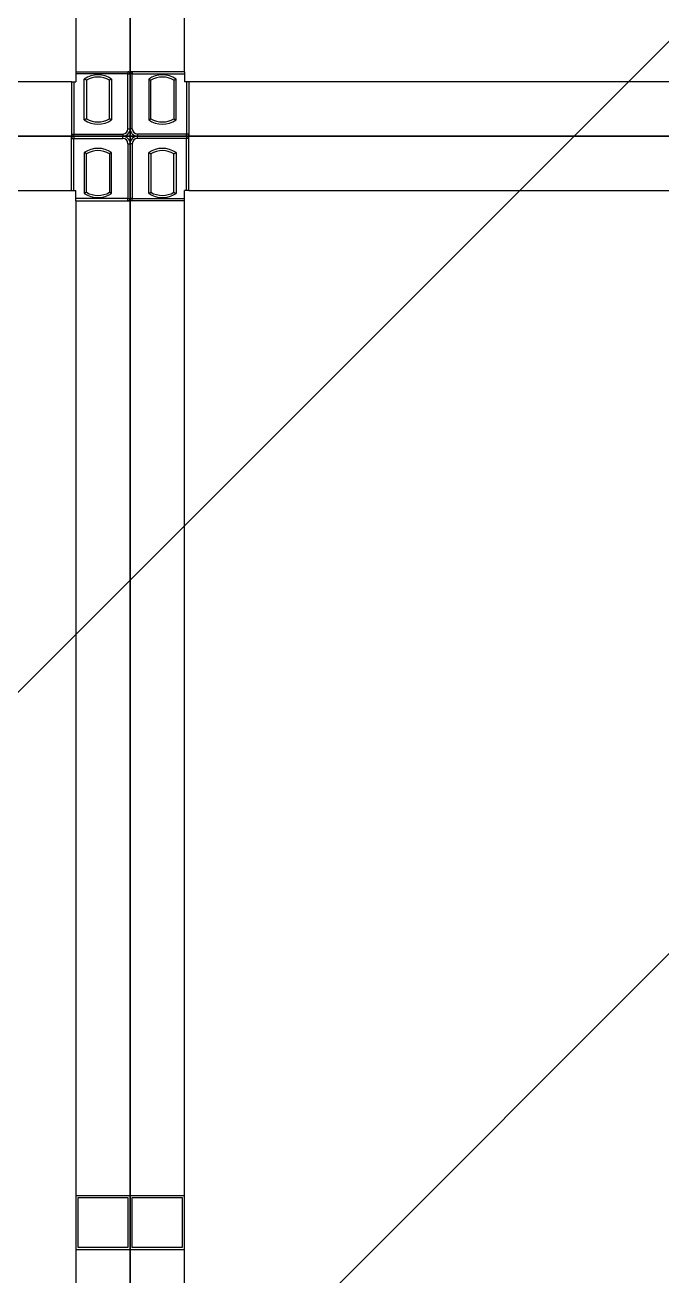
# Model space of a CAD drawing. Header units: millimetres. Extents: x 4080735 to 4152075, y -451436 to -400976.
# Drawn here: x 4146352.9 to 4146458.4, y -406156.2 to -405948.9 of the extents above; entities that cross this region are included whole.
import ezdxf

# ---------------------------------------------------------------- set-up
doc = ezdxf.new("R2010")
doc.units = ezdxf.units.MM
doc.header["$LTSCALE"] = 60
doc.layers.add('3', color=3, linetype='Continuous')

# ---------------------------------------------------------------- blocks, each defined once
blk = doc.blocks.new('KEY PLAN_NEW')
at = {"color": 253}
for p, q in [((-1406.862, -1195.504), (-1406.862, -1308.384)), ((-1400.862, -1308.384), (-1400.862, -1195.504)), ((-1406.862, -1308.384), (-1406.862, -1308.944)), ((-1400.862, -1308.384), (-1400.862, -1308.944)), ((-1407.102, -1308.944), (-1460.622, -1308.944)), ((-1407.102, -1308.944), (-1406.862, -1308.944)), ((-1400.622, -1308.944), (-1400.862, -1308.944)), ((-1347.102, -1308.944), (-1400.622, -1308.944)), ((-1460.622, -1314.944), (-1407.102, -1314.944)), ((-1407.102, -1314.944), (-1406.862, -1314.944)), ((-1406.862, -1315.504), (-1406.862, -1314.944)), ((-1406.862, -1315.504), (-1406.862, -1428.384)), ((-1400.622, -1314.944), (-1400.862, -1314.944)), ((-1400.862, -1315.504), (-1400.862, -1314.944)), ((-1400.862, -1428.384), (-1400.862, -1315.504)), ((-1400.622, -1314.944), (-1347.102, -1314.944)), ((-1406.862, -1370.444), (-1406.862, -1373.444)), ((-1406.862, -1370.444), (-1403.862, -1370.444)), ((-1406.742, -1373.324), (-1406.742, -1370.564)), ((-1406.742, -1370.564), (-1403.982, -1370.564)), ((-1403.982, -1370.564), (-1403.982, -1373.324)), ((-1403.982, -1370.564), (-1403.982, -1373.324)), ((-1403.862, -1373.444), (-1403.862, -1370.444)), ((-1403.862, -1370.444), (-1403.862, -1373.444)), ((-1403.862, -1370.444), (-1400.862, -1370.444)), ((-1403.742, -1373.324), (-1403.742, -1370.564)), ((-1403.742, -1370.564), (-1400.982, -1370.564)), ((-1400.982, -1370.564), (-1400.982, -1373.324)), ((-1400.982, -1370.564), (-1400.982, -1373.324)), ((-1400.862, -1373.444), (-1400.862, -1370.444)), ((-1403.862, -1373.444), (-1406.862, -1373.444)), ((-1403.982, -1373.324), (-1406.742, -1373.324)), ((-1400.862, -1373.444), (-1403.862, -1373.444)), ((-1400.982, -1373.324), (-1403.742, -1373.324))]:
    blk.add_line(p, q, dxfattribs=at)
at = {"color": 253, "linetype": 'Continuous'}
for p, q in [((-1406.862, -1308.384), (-1403.862, -1308.384)), ((-1403.982, -1308.504), (-1406.862, -1308.504)), ((-1403.982, -1308.384), (-1403.982, -1308.504)), ((-1403.982, -1308.504), (-1403.862, -1308.504)), ((-1403.982, -1311.534), (-1403.982, -1308.504)), ((-1400.862, -1308.384), (-1403.862, -1308.384)), ((-1403.742, -1308.504), (-1403.862, -1308.504)), ((-1403.742, -1308.384), (-1403.742, -1308.504)), ((-1403.742, -1308.504), (-1400.862, -1308.504)), ((-1403.742, -1311.534), (-1403.742, -1308.504)), ((-1407.102, -1308.944), (-1407.102, -1311.944)), ((-1406.982, -1308.944), (-1406.982, -1311.824)), ((-1406.397, -1311.045), (-1406.397, -1308.782)), ((-1406.277, -1308.849), (-1406.277, -1310.979)), ((-1405.007, -1310.979), (-1405.007, -1308.849)), ((-1404.887, -1308.782), (-1404.887, -1311.045)), ((-1402.837, -1308.782), (-1402.837, -1311.045)), ((-1402.717, -1310.979), (-1402.717, -1308.849)), ((-1401.447, -1308.849), (-1401.447, -1310.979)), ((-1401.327, -1311.045), (-1401.327, -1308.782)), ((-1400.742, -1308.944), (-1400.742, -1311.824)), ((-1400.622, -1308.944), (-1400.622, -1311.944)), ((-1407.102, -1311.824), (-1406.982, -1311.824)), ((-1407.102, -1314.944), (-1407.102, -1311.944)), ((-1407.102, -1312.064), (-1406.982, -1312.064)), ((-1406.982, -1311.944), (-1406.982, -1311.824)), ((-1406.982, -1311.824), (-1404.272, -1311.824)), ((-1406.982, -1311.944), (-1406.982, -1312.064)), ((-1406.982, -1314.944), (-1406.982, -1312.064)), ((-1406.982, -1312.064), (-1404.272, -1312.064)), ((-1404.272, -1311.824), (-1404.272, -1311.944)), ((-1404.272, -1312.064), (-1404.272, -1311.944)), ((-1403.982, -1311.534), (-1403.862, -1311.534)), ((-1403.982, -1311.824), (-1403.982, -1311.823)), ((-1403.982, -1311.824), (-1403.982, -1311.824)), ((-1403.982, -1312.064), (-1403.982, -1312.064)), ((-1403.982, -1312.064), (-1403.982, -1312.064)), ((-1403.742, -1311.534), (-1403.862, -1311.534)), ((-1403.742, -1311.824), (-1403.742, -1311.823)), ((-1403.742, -1311.824), (-1403.742, -1311.824)), ((-1403.742, -1312.064), (-1403.742, -1312.064)), ((-1403.742, -1312.064), (-1403.742, -1312.064)), ((-1403.452, -1311.824), (-1403.452, -1311.944)), ((-1400.742, -1311.824), (-1403.452, -1311.824)), ((-1403.452, -1312.064), (-1403.452, -1311.944)), ((-1400.742, -1312.064), (-1403.452, -1312.064)), ((-1400.742, -1311.944), (-1400.742, -1311.824)), ((-1400.622, -1311.824), (-1400.742, -1311.824)), ((-1400.742, -1311.944), (-1400.742, -1312.064)), ((-1400.622, -1312.064), (-1400.742, -1312.064)), ((-1400.742, -1314.944), (-1400.742, -1312.064)), ((-1400.622, -1314.944), (-1400.622, -1311.944)), ((-1403.982, -1312.354), (-1403.862, -1312.354)), ((-1403.982, -1312.354), (-1403.982, -1315.384)), ((-1403.742, -1312.354), (-1403.862, -1312.354)), ((-1403.742, -1312.354), (-1403.742, -1315.384)), ((-1406.397, -1312.842), (-1406.397, -1315.105)), ((-1406.277, -1315.039), (-1406.277, -1312.909)), ((-1405.007, -1312.909), (-1405.007, -1315.039)), ((-1404.887, -1315.105), (-1404.887, -1312.842)), ((-1402.837, -1315.105), (-1402.837, -1312.842)), ((-1402.717, -1312.909), (-1402.717, -1315.039)), ((-1401.447, -1315.039), (-1401.447, -1312.909)), ((-1401.327, -1312.842), (-1401.327, -1315.105)), ((-1403.982, -1315.384), (-1406.862, -1315.384)), ((-1406.862, -1315.504), (-1403.862, -1315.504)), ((-1403.982, -1315.504), (-1403.982, -1315.384)), ((-1403.982, -1315.384), (-1403.862, -1315.384)), ((-1403.742, -1315.384), (-1403.862, -1315.384)), ((-1400.862, -1315.504), (-1403.862, -1315.504)), ((-1403.742, -1315.504), (-1403.742, -1315.384)), ((-1403.742, -1315.384), (-1400.862, -1315.384))]:
    blk.add_line(p, q, dxfattribs=at)
at = {"color": 253}
for points in [[(-1463.862, -1191.944), (-1403.862, -1191.944), (-1403.862, -1311.944), (-1463.862, -1311.944)], [(-1403.862, -1191.944), (-1343.862, -1191.944), (-1343.862, -1311.944), (-1403.862, -1311.944)], [(-1463.862, -1311.944), (-1403.862, -1311.944), (-1403.862, -1431.944), (-1463.862, -1431.944)], [(-1403.862, -1311.944), (-1343.862, -1311.944), (-1343.862, -1431.944), (-1403.862, -1431.944)]]:
    blk.add_lwpolyline(points, close=True, dxfattribs=at)
at = {"color": 253, "linetype": 'Continuous'}
for centre, radius, start, end in [((-1405.642, -1309.914), 1.36, 56.27916, 123.72084), ((-1403.982, -1308.504), 0.12, 0, 90), ((-1403.742, -1308.504), 0.12, 90, 180), ((-1402.082, -1309.914), 1.36, 56.27916, 123.72084), ((-1405.642, -1309.914), 1.24, 59.1964, 120.8036), ((-1402.082, -1309.914), 1.24, 59.1964, 120.8036), ((-1405.642, -1309.914), 1.36, 236.27916, 303.72084), ((-1405.642, -1309.914), 1.24, 239.1964, 300.8036), ((-1402.082, -1309.914), 1.36, 236.27916, 303.72084), ((-1402.082, -1309.914), 1.24, 239.1964, 300.8036), ((-1406.982, -1311.824), 0.12, 180, 270), ((-1406.982, -1312.064), 0.12, 90, 180), ((-1404.272, -1311.534), 0.41, 270, 0), ((-1404.272, -1311.534), 0.29, 270, 0), ((-1404.272, -1312.354), 0.41, 0, 90), ((-1404.272, -1312.354), 0.29, 0, 90), ((-1403.452, -1311.534), 0.41, 180, 270), ((-1403.452, -1312.354), 0.41, 90, 180), ((-1403.452, -1311.534), 0.29, 180, 270), ((-1403.452, -1312.354), 0.29, 90, 180), ((-1400.742, -1311.824), 0.12, 270, 0), ((-1400.742, -1312.064), 0.12, 0, 90), ((-1405.642, -1313.974), 1.36, 56.27916, 123.72084), ((-1405.642, -1313.974), 1.24, 59.1964, 120.8036), ((-1402.082, -1313.974), 1.36, 56.27916, 123.72084), ((-1402.082, -1313.974), 1.24, 59.1964, 120.8036), ((-1405.642, -1313.974), 1.36, 236.27916, 303.72084), ((-1405.642, -1313.974), 1.24, 239.1964, 300.8036), ((-1403.982, -1315.384), 0.12, 270, 0), ((-1403.742, -1315.384), 0.12, 180, 270), ((-1402.082, -1313.974), 1.36, 236.27916, 303.72084), ((-1402.082, -1313.974), 1.24, 239.1964, 300.8036)]:
    blk.add_arc(centre, radius, start, end, dxfattribs=at)
for points, knots in [([(-1406.277, -1308.849), (-1406.277, -1308.848, 46), (-1406.278, -1308.848, 46), (-1406.279, -1308.848, 46), (-1406.28, -1308.847, 46), (-1406.28, -1308.847, 46), (-1406.281, -1308.846, 46), (-1406.281, -1308.846, 46), (-1406.282, -1308.846, 46), (-1406.282, -1308.845, 46), (-1406.284, -1308.844, 46), (-1406.285, -1308.844, 46), (-1406.289, -1308.842, 46), (-1406.291, -1308.841, 46), (-1406.294, -1308.839, 46), (-1406.295, -1308.838, 46), (-1406.296, -1308.838, 46), (-1406.297, -1308.837, 46), (-1406.298, -1308.837, 46), (-1406.299, -1308.836, 46), (-1406.301, -1308.835, 46), (-1406.304, -1308.833, 46), (-1406.309, -1308.83, 46), (-1406.312, -1308.829, 46), (-1406.316, -1308.826, 46), (-1406.318, -1308.826, 46), (-1406.32, -1308.824, 46), (-1406.32, -1308.824, 46), (-1406.322, -1308.823, 46), (-1406.323, -1308.823, 46), (-1406.327, -1308.821, 46), (-1406.33, -1308.819, 46), (-1406.336, -1308.815, 46), (-1406.339, -1308.813, 46), (-1406.346, -1308.81, 46), (-1406.35, -1308.808, 46), (-1406.354, -1308.806, 46), (-1406.355, -1308.805, 46), (-1406.357, -1308.804, 46), (-1406.358, -1308.804, 46), (-1406.36, -1308.802, 46), (-1406.362, -1308.801, 46), (-1406.367, -1308.798, 46), (-1406.371, -1308.796, 46), (-1406.378, -1308.792, 46), (-1406.382, -1308.79, 46), (-1406.387, -1308.787, 46), (-1406.389, -1308.786, 46), (-1406.392, -1308.785, 46), (-1406.394, -1308.784, 46), (-1406.395, -1308.783, 46), (-1406.396, -1308.783, 46), (-1406.396, -1308.783, 46), (-1406.397, -1308.782, 46)], [0, 0, 0, 0, 0.06206, 0.12459, 0.12459, 0.155854, 0.155854, 0.171487, 0.171487, 0.187119, 0.187119, 0.249648, 0.249648, 0.312178, 0.312178, 0.343442, 0.343442, 0.359075, 0.359075, 0.374707, 0.374707, 0.437236, 0.437236, 0.499766, 0.499766, 0.53103, 0.53103, 0.546663, 0.546663, 0.562295, 0.562295, 0.624824, 0.624824, 0.687353, 0.687353, 0.749883, 0.749883, 0.765515, 0.765515, 0.781147, 0.781147, 0.812412, 0.812412, 0.874941, 0.874941, 0.937471, 0.937471, 0.968735, 0.968735, 0.984368, 0.992184, 0.992184, 1, 1, 1, 1]), ([(-1404.887, -1308.782), (-1404.887, -1308.783, 46), (-1404.888, -1308.783, 46), (-1404.889, -1308.783, 46), (-1404.89, -1308.784, 46), (-1404.891, -1308.785, 46), (-1404.894, -1308.786, 46), (-1404.896, -1308.787, 46), (-1404.902, -1308.79, 46), (-1404.905, -1308.792, 46), (-1404.913, -1308.796, 46), (-1404.916, -1308.798, 46), (-1404.922, -1308.801, 46), (-1404.923, -1308.802, 46), (-1404.926, -1308.804, 46), (-1404.927, -1308.804, 46), (-1404.929, -1308.805, 46), (-1404.93, -1308.806, 46), (-1404.934, -1308.808, 46), (-1404.937, -1308.81, 46), (-1404.944, -1308.813, 46), (-1404.947, -1308.815, 46), (-1404.954, -1308.819, 46), (-1404.957, -1308.821, 46), (-1404.961, -1308.823, 46), (-1404.962, -1308.823, 46), (-1404.963, -1308.824, 46), (-1404.964, -1308.824, 46), (-1404.966, -1308.826, 46), (-1404.967, -1308.826, 46), (-1404.972, -1308.829, 46), (-1404.974, -1308.83, 46), (-1404.98, -1308.833, 46), (-1404.982, -1308.835, 46), (-1404.985, -1308.836, 46), (-1404.986, -1308.837, 46), (-1404.987, -1308.837, 46), (-1404.987, -1308.838, 46), (-1404.989, -1308.838, 46), (-1404.99, -1308.839, 46), (-1404.993, -1308.841, 46), (-1404.995, -1308.842, 46), (-1404.998, -1308.844, 46), (-1405, -1308.844, 46), (-1405.001, -1308.845, 46), (-1405.002, -1308.846, 46), (-1405.002, -1308.846, 46), (-1405.002, -1308.846, 46), (-1405.003, -1308.847, 46), (-1405.004, -1308.847, 46), (-1405.005, -1308.848, 46), (-1405.006, -1308.848, 46), (-1405.007, -1308.848, 46), (-1405.007, -1308.849, 46)], [0, 0, 0, 0, 0.00782, 0.00782, 0.015639, 0.031279, 0.031279, 0.062557, 0.062557, 0.125114, 0.125114, 0.187671, 0.187671, 0.21895, 0.21895, 0.234589, 0.234589, 0.250228, 0.250228, 0.312785, 0.312785, 0.375342, 0.375342, 0.437899, 0.437899, 0.453538, 0.453538, 0.469178, 0.469178, 0.500456, 0.500456, 0.563013, 0.563013, 0.62557, 0.62557, 0.641209, 0.641209, 0.656849, 0.656849, 0.688127, 0.688127, 0.750684, 0.750684, 0.813241, 0.813241, 0.828881, 0.828881, 0.84452, 0.84452, 0.875798, 0.875798, 0.938355, 1, 1, 1, 1]), ([(-1402.837, -1308.782), (-1402.836, -1308.783, 46), (-1402.836, -1308.783, 46), (-1402.835, -1308.783, 46), (-1402.834, -1308.784, 46), (-1402.832, -1308.785, 46), (-1402.829, -1308.786, 46), (-1402.827, -1308.787, 46), (-1402.822, -1308.79, 46), (-1402.818, -1308.792, 46), (-1402.811, -1308.796, 46), (-1402.807, -1308.798, 46), (-1402.802, -1308.801, 46), (-1402.8, -1308.802, 46), (-1402.798, -1308.804, 46), (-1402.797, -1308.804, 46), (-1402.795, -1308.805, 46), (-1402.794, -1308.806, 46), (-1402.79, -1308.808, 46), (-1402.786, -1308.81, 46), (-1402.779, -1308.813, 46), (-1402.776, -1308.815, 46), (-1402.77, -1308.819, 46), (-1402.767, -1308.821, 46), (-1402.763, -1308.823, 46), (-1402.762, -1308.823, 46), (-1402.76, -1308.824, 46), (-1402.76, -1308.824, 46), (-1402.758, -1308.826, 46), (-1402.756, -1308.826, 46), (-1402.752, -1308.829, 46), (-1402.749, -1308.83, 46), (-1402.744, -1308.833, 46), (-1402.741, -1308.835, 46), (-1402.739, -1308.836, 46), (-1402.738, -1308.837, 46), (-1402.737, -1308.837, 46), (-1402.736, -1308.838, 46), (-1402.735, -1308.838, 46), (-1402.734, -1308.839, 46), (-1402.731, -1308.841, 46), (-1402.729, -1308.842, 46), (-1402.725, -1308.844, 46), (-1402.724, -1308.844, 46), (-1402.722, -1308.845, 46), (-1402.722, -1308.846, 46), (-1402.721, -1308.846, 46), (-1402.721, -1308.846, 46), (-1402.72, -1308.847, 46), (-1402.72, -1308.847, 46), (-1402.719, -1308.848, 46), (-1402.718, -1308.848, 46), (-1402.717, -1308.848, 46), (-1402.717, -1308.849, 46)], [0, 0, 0, 0, 0.00782, 0.00782, 0.015639, 0.031279, 0.031279, 0.062557, 0.062557, 0.125114, 0.125114, 0.187671, 0.187671, 0.21895, 0.21895, 0.234589, 0.234589, 0.250228, 0.250228, 0.312785, 0.312785, 0.375342, 0.375342, 0.437899, 0.437899, 0.453538, 0.453538, 0.469178, 0.469178, 0.500456, 0.500456, 0.563013, 0.563013, 0.62557, 0.62557, 0.641209, 0.641209, 0.656849, 0.656849, 0.688127, 0.688127, 0.750684, 0.750684, 0.813241, 0.813241, 0.828881, 0.828881, 0.84452, 0.84452, 0.875798, 0.875798, 0.938355, 1, 1, 1, 1]), ([(-1401.447, -1308.849), (-1401.447, -1308.848, 46), (-1401.446, -1308.848, 46), (-1401.445, -1308.848, 46), (-1401.444, -1308.847, 46), (-1401.443, -1308.847, 46), (-1401.442, -1308.846, 46), (-1401.442, -1308.846, 46), (-1401.442, -1308.846, 46), (-1401.441, -1308.845, 46), (-1401.44, -1308.844, 46), (-1401.438, -1308.844, 46), (-1401.435, -1308.842, 46), (-1401.433, -1308.841, 46), (-1401.43, -1308.839, 46), (-1401.429, -1308.838, 46), (-1401.427, -1308.838, 46), (-1401.427, -1308.837, 46), (-1401.426, -1308.837, 46), (-1401.425, -1308.836, 46), (-1401.422, -1308.835, 46), (-1401.42, -1308.833, 46), (-1401.414, -1308.83, 46), (-1401.412, -1308.829, 46), (-1401.407, -1308.826, 46), (-1401.406, -1308.826, 46), (-1401.404, -1308.824, 46), (-1401.403, -1308.824, 46), (-1401.402, -1308.823, 46), (-1401.401, -1308.823, 46), (-1401.397, -1308.821, 46), (-1401.394, -1308.819, 46), (-1401.387, -1308.815, 46), (-1401.384, -1308.813, 46), (-1401.377, -1308.81, 46), (-1401.374, -1308.808, 46), (-1401.37, -1308.806, 46), (-1401.369, -1308.805, 46), (-1401.367, -1308.804, 46), (-1401.366, -1308.804, 46), (-1401.363, -1308.802, 46), (-1401.362, -1308.801, 46), (-1401.356, -1308.798, 46), (-1401.353, -1308.796, 46), (-1401.345, -1308.792, 46), (-1401.342, -1308.79, 46), (-1401.336, -1308.787, 46), (-1401.334, -1308.786, 46), (-1401.331, -1308.785, 46), (-1401.33, -1308.784, 46), (-1401.329, -1308.783, 46), (-1401.328, -1308.783, 46), (-1401.327, -1308.783, 46), (-1401.327, -1308.782, 46)], [0, 0, 0, 0, 0.06206, 0.12459, 0.12459, 0.155854, 0.155854, 0.171487, 0.171487, 0.187119, 0.187119, 0.249648, 0.249648, 0.312178, 0.312178, 0.343442, 0.343442, 0.359075, 0.359075, 0.374707, 0.374707, 0.437236, 0.437236, 0.499766, 0.499766, 0.53103, 0.53103, 0.546663, 0.546663, 0.562295, 0.562295, 0.624824, 0.624824, 0.687353, 0.687353, 0.749883, 0.749883, 0.765515, 0.765515, 0.781147, 0.781147, 0.812412, 0.812412, 0.874941, 0.874941, 0.937471, 0.937471, 0.968735, 0.968735, 0.984368, 0.992184, 0.992184, 1, 1, 1, 1]), ([(-1406.277, -1310.979), (-1406.277, -1310.979, 46), (-1406.278, -1310.979, 46), (-1406.279, -1310.98, 46), (-1406.28, -1310.98, 46), (-1406.28, -1310.981, 46), (-1406.281, -1310.981, 46), (-1406.281, -1310.981, 46), (-1406.282, -1310.982, 46), (-1406.282, -1310.982, 46), (-1406.284, -1310.983, 46), (-1406.285, -1310.984, 46), (-1406.289, -1310.985, 46), (-1406.291, -1310.986, 46), (-1406.294, -1310.988, 46), (-1406.295, -1310.989, 46), (-1406.296, -1310.99, 46), (-1406.297, -1310.99, 46), (-1406.298, -1310.991, 46), (-1406.299, -1310.991, 46), (-1406.301, -1310.993, 46), (-1406.304, -1310.994, 46), (-1406.309, -1310.997, 46), (-1406.312, -1310.998, 46), (-1406.316, -1311.001, 46), (-1406.318, -1311.002, 46), (-1406.32, -1311.003, 46), (-1406.32, -1311.003, 46), (-1406.322, -1311.004, 46), (-1406.323, -1311.004, 46), (-1406.327, -1311.007, 46), (-1406.33, -1311.008, 46), (-1406.336, -1311.012, 46), (-1406.339, -1311.014, 46), (-1406.346, -1311.017, 46), (-1406.35, -1311.019, 46), (-1406.354, -1311.022, 46), (-1406.355, -1311.022, 46), (-1406.357, -1311.023, 46), (-1406.358, -1311.024, 46), (-1406.36, -1311.025, 46), (-1406.362, -1311.026, 46), (-1406.367, -1311.029, 46), (-1406.371, -1311.031, 46), (-1406.378, -1311.035, 46), (-1406.382, -1311.037, 46), (-1406.387, -1311.04, 46), (-1406.389, -1311.041, 46), (-1406.392, -1311.042, 46), (-1406.394, -1311.043, 46), (-1406.395, -1311.044, 46), (-1406.396, -1311.044, 46), (-1406.396, -1311.045, 46), (-1406.397, -1311.045, 46)], [0, 0, 0, 0, 0.06206, 0.12459, 0.12459, 0.155854, 0.155854, 0.171487, 0.171487, 0.187119, 0.187119, 0.249648, 0.249648, 0.312178, 0.312178, 0.343442, 0.343442, 0.359075, 0.359075, 0.374707, 0.374707, 0.437236, 0.437236, 0.499766, 0.499766, 0.53103, 0.53103, 0.546663, 0.546663, 0.562295, 0.562295, 0.624824, 0.624824, 0.687353, 0.687353, 0.749883, 0.749883, 0.765515, 0.765515, 0.781147, 0.781147, 0.812412, 0.812412, 0.874941, 0.874941, 0.937471, 0.937471, 0.968735, 0.968735, 0.984368, 0.992184, 0.992184, 1, 1, 1, 1]), ([(-1404.887, -1311.045), (-1404.887, -1311.045, 46), (-1404.888, -1311.044, 46), (-1404.889, -1311.044, 46), (-1404.89, -1311.043, 46), (-1404.891, -1311.042, 46), (-1404.894, -1311.041, 46), (-1404.896, -1311.04, 46), (-1404.902, -1311.037, 46), (-1404.905, -1311.035, 46), (-1404.913, -1311.031, 46), (-1404.916, -1311.029, 46), (-1404.922, -1311.026, 46), (-1404.923, -1311.025, 46), (-1404.926, -1311.024, 46), (-1404.927, -1311.023, 46), (-1404.929, -1311.022, 46), (-1404.93, -1311.022, 46), (-1404.934, -1311.019, 46), (-1404.937, -1311.017, 46), (-1404.944, -1311.014, 46), (-1404.947, -1311.012, 46), (-1404.954, -1311.008, 46), (-1404.957, -1311.007, 46), (-1404.961, -1311.004, 46), (-1404.962, -1311.004, 46), (-1404.963, -1311.003, 46), (-1404.964, -1311.003, 46), (-1404.966, -1311.002, 46), (-1404.967, -1311.001, 46), (-1404.972, -1310.998, 46), (-1404.974, -1310.997, 46), (-1404.98, -1310.994, 46), (-1404.982, -1310.993, 46), (-1404.985, -1310.991, 46), (-1404.986, -1310.991, 46), (-1404.987, -1310.99, 46), (-1404.987, -1310.99, 46), (-1404.989, -1310.989, 46), (-1404.99, -1310.988, 46), (-1404.993, -1310.986, 46), (-1404.995, -1310.985, 46), (-1404.998, -1310.984, 46), (-1405, -1310.983, 46), (-1405.001, -1310.982, 46), (-1405.002, -1310.982, 46), (-1405.002, -1310.981, 46), (-1405.002, -1310.981, 46), (-1405.003, -1310.981, 46), (-1405.004, -1310.98, 46), (-1405.005, -1310.98, 46), (-1405.006, -1310.979, 46), (-1405.007, -1310.979, 46), (-1405.007, -1310.979, 46)], [0, 0, 0, 0, 0.00782, 0.00782, 0.015639, 0.031279, 0.031279, 0.062557, 0.062557, 0.125114, 0.125114, 0.187671, 0.187671, 0.21895, 0.21895, 0.234589, 0.234589, 0.250228, 0.250228, 0.312785, 0.312785, 0.375342, 0.375342, 0.437899, 0.437899, 0.453538, 0.453538, 0.469178, 0.469178, 0.500456, 0.500456, 0.563013, 0.563013, 0.62557, 0.62557, 0.641209, 0.641209, 0.656849, 0.656849, 0.688127, 0.688127, 0.750684, 0.750684, 0.813241, 0.813241, 0.828881, 0.828881, 0.84452, 0.84452, 0.875798, 0.875798, 0.938355, 1, 1, 1, 1]), ([(-1402.837, -1311.045), (-1402.836, -1311.045, 46), (-1402.836, -1311.044, 46), (-1402.835, -1311.044, 46), (-1402.834, -1311.043, 46), (-1402.832, -1311.042, 46), (-1402.829, -1311.041, 46), (-1402.827, -1311.04, 46), (-1402.822, -1311.037, 46), (-1402.818, -1311.035, 46), (-1402.811, -1311.031, 46), (-1402.807, -1311.029, 46), (-1402.802, -1311.026, 46), (-1402.8, -1311.025, 46), (-1402.798, -1311.024, 46), (-1402.797, -1311.023, 46), (-1402.795, -1311.022, 46), (-1402.794, -1311.022, 46), (-1402.79, -1311.019, 46), (-1402.786, -1311.017, 46), (-1402.779, -1311.014, 46), (-1402.776, -1311.012, 46), (-1402.77, -1311.008, 46), (-1402.767, -1311.007, 46), (-1402.763, -1311.004, 46), (-1402.762, -1311.004, 46), (-1402.76, -1311.003, 46), (-1402.76, -1311.003, 46), (-1402.758, -1311.002, 46), (-1402.756, -1311.001, 46), (-1402.752, -1310.998, 46), (-1402.749, -1310.997, 46), (-1402.744, -1310.994, 46), (-1402.741, -1310.993, 46), (-1402.739, -1310.991, 46), (-1402.738, -1310.991, 46), (-1402.737, -1310.99, 46), (-1402.736, -1310.99, 46), (-1402.735, -1310.989, 46), (-1402.734, -1310.988, 46), (-1402.731, -1310.986, 46), (-1402.729, -1310.985, 46), (-1402.725, -1310.984, 46), (-1402.724, -1310.983, 46), (-1402.722, -1310.982, 46), (-1402.722, -1310.982, 46), (-1402.721, -1310.981, 46), (-1402.721, -1310.981, 46), (-1402.72, -1310.981, 46), (-1402.72, -1310.98, 46), (-1402.719, -1310.98, 46), (-1402.718, -1310.979, 46), (-1402.717, -1310.979, 46), (-1402.717, -1310.979, 46)], [0, 0, 0, 0, 0.00782, 0.00782, 0.015639, 0.031279, 0.031279, 0.062557, 0.062557, 0.125114, 0.125114, 0.187671, 0.187671, 0.21895, 0.21895, 0.234589, 0.234589, 0.250228, 0.250228, 0.312785, 0.312785, 0.375342, 0.375342, 0.437899, 0.437899, 0.453538, 0.453538, 0.469178, 0.469178, 0.500456, 0.500456, 0.563013, 0.563013, 0.62557, 0.62557, 0.641209, 0.641209, 0.656849, 0.656849, 0.688127, 0.688127, 0.750684, 0.750684, 0.813241, 0.813241, 0.828881, 0.828881, 0.84452, 0.84452, 0.875798, 0.875798, 0.938355, 1, 1, 1, 1]), ([(-1401.447, -1310.979), (-1401.447, -1310.979, 46), (-1401.446, -1310.979, 46), (-1401.445, -1310.98, 46), (-1401.444, -1310.98, 46), (-1401.443, -1310.981, 46), (-1401.442, -1310.981, 46), (-1401.442, -1310.981, 46), (-1401.442, -1310.982, 46), (-1401.441, -1310.982, 46), (-1401.44, -1310.983, 46), (-1401.438, -1310.984, 46), (-1401.435, -1310.985, 46), (-1401.433, -1310.986, 46), (-1401.43, -1310.988, 46), (-1401.429, -1310.989, 46), (-1401.427, -1310.99, 46), (-1401.427, -1310.99, 46), (-1401.426, -1310.991, 46), (-1401.425, -1310.991, 46), (-1401.422, -1310.993, 46), (-1401.42, -1310.994, 46), (-1401.414, -1310.997, 46), (-1401.412, -1310.998, 46), (-1401.407, -1311.001, 46), (-1401.406, -1311.002, 46), (-1401.404, -1311.003, 46), (-1401.403, -1311.003, 46), (-1401.402, -1311.004, 46), (-1401.401, -1311.004, 46), (-1401.397, -1311.007, 46), (-1401.394, -1311.008, 46), (-1401.387, -1311.012, 46), (-1401.384, -1311.014, 46), (-1401.377, -1311.017, 46), (-1401.374, -1311.019, 46), (-1401.37, -1311.022, 46), (-1401.369, -1311.022, 46), (-1401.367, -1311.023, 46), (-1401.366, -1311.024, 46), (-1401.363, -1311.025, 46), (-1401.362, -1311.026, 46), (-1401.356, -1311.029, 46), (-1401.353, -1311.031, 46), (-1401.345, -1311.035, 46), (-1401.342, -1311.037, 46), (-1401.336, -1311.04, 46), (-1401.334, -1311.041, 46), (-1401.331, -1311.042, 46), (-1401.33, -1311.043, 46), (-1401.329, -1311.044, 46), (-1401.328, -1311.044, 46), (-1401.327, -1311.045, 46), (-1401.327, -1311.045, 46)], [0, 0, 0, 0, 0.06206, 0.12459, 0.12459, 0.155854, 0.155854, 0.171487, 0.171487, 0.187119, 0.187119, 0.249648, 0.249648, 0.312178, 0.312178, 0.343442, 0.343442, 0.359075, 0.359075, 0.374707, 0.374707, 0.437236, 0.437236, 0.499766, 0.499766, 0.53103, 0.53103, 0.546663, 0.546663, 0.562295, 0.562295, 0.624824, 0.624824, 0.687353, 0.687353, 0.749883, 0.749883, 0.765515, 0.765515, 0.781147, 0.781147, 0.812412, 0.812412, 0.874941, 0.874941, 0.937471, 0.937471, 0.968735, 0.968735, 0.984368, 0.992184, 0.992184, 1, 1, 1, 1]), ([(-1406.277, -1312.909), (-1406.277, -1312.908, 46), (-1406.278, -1312.908, 46), (-1406.279, -1312.908, 46), (-1406.28, -1312.907, 46), (-1406.28, -1312.907, 46), (-1406.281, -1312.906, 46), (-1406.281, -1312.906, 46), (-1406.282, -1312.906, 46), (-1406.282, -1312.905, 46), (-1406.284, -1312.904, 46), (-1406.285, -1312.904, 46), (-1406.289, -1312.902, 46), (-1406.291, -1312.901, 46), (-1406.294, -1312.899, 46), (-1406.295, -1312.898, 46), (-1406.296, -1312.898, 46), (-1406.297, -1312.897, 46), (-1406.298, -1312.897, 46), (-1406.299, -1312.896, 46), (-1406.301, -1312.895, 46), (-1406.304, -1312.893, 46), (-1406.309, -1312.89, 46), (-1406.312, -1312.889, 46), (-1406.316, -1312.886, 46), (-1406.318, -1312.886, 46), (-1406.32, -1312.884, 46), (-1406.32, -1312.884, 46), (-1406.322, -1312.883, 46), (-1406.323, -1312.883, 46), (-1406.327, -1312.881, 46), (-1406.33, -1312.879, 46), (-1406.336, -1312.875, 46), (-1406.339, -1312.873, 46), (-1406.346, -1312.87, 46), (-1406.35, -1312.868, 46), (-1406.354, -1312.866, 46), (-1406.355, -1312.865, 46), (-1406.357, -1312.864, 46), (-1406.358, -1312.864, 46), (-1406.36, -1312.862, 46), (-1406.362, -1312.861, 46), (-1406.367, -1312.858, 46), (-1406.371, -1312.856, 46), (-1406.378, -1312.852, 46), (-1406.382, -1312.85, 46), (-1406.387, -1312.847, 46), (-1406.389, -1312.846, 46), (-1406.392, -1312.845, 46), (-1406.394, -1312.844, 46), (-1406.395, -1312.843, 46), (-1406.396, -1312.843, 46), (-1406.396, -1312.843, 46), (-1406.397, -1312.842, 46)], [0, 0, 0, 0, 0.06206, 0.12459, 0.12459, 0.155854, 0.155854, 0.171487, 0.171487, 0.187119, 0.187119, 0.249648, 0.249648, 0.312178, 0.312178, 0.343442, 0.343442, 0.359075, 0.359075, 0.374707, 0.374707, 0.437236, 0.437236, 0.499766, 0.499766, 0.53103, 0.53103, 0.546663, 0.546663, 0.562295, 0.562295, 0.624824, 0.624824, 0.687353, 0.687353, 0.749883, 0.749883, 0.765515, 0.765515, 0.781147, 0.781147, 0.812412, 0.812412, 0.874941, 0.874941, 0.937471, 0.937471, 0.968735, 0.968735, 0.984368, 0.992184, 0.992184, 1, 1, 1, 1]), ([(-1404.887, -1312.842), (-1404.887, -1312.843, 46), (-1404.888, -1312.843, 46), (-1404.889, -1312.843, 46), (-1404.89, -1312.844, 46), (-1404.891, -1312.845, 46), (-1404.894, -1312.846, 46), (-1404.896, -1312.847, 46), (-1404.902, -1312.85, 46), (-1404.905, -1312.852, 46), (-1404.913, -1312.856, 46), (-1404.916, -1312.858, 46), (-1404.922, -1312.861, 46), (-1404.923, -1312.862, 46), (-1404.926, -1312.864, 46), (-1404.927, -1312.864, 46), (-1404.929, -1312.865, 46), (-1404.93, -1312.866, 46), (-1404.934, -1312.868, 46), (-1404.937, -1312.87, 46), (-1404.944, -1312.873, 46), (-1404.947, -1312.875, 46), (-1404.954, -1312.879, 46), (-1404.957, -1312.881, 46), (-1404.961, -1312.883, 46), (-1404.962, -1312.883, 46), (-1404.963, -1312.884, 46), (-1404.964, -1312.884, 46), (-1404.966, -1312.886, 46), (-1404.967, -1312.886, 46), (-1404.972, -1312.889, 46), (-1404.974, -1312.89, 46), (-1404.98, -1312.893, 46), (-1404.982, -1312.895, 46), (-1404.985, -1312.896, 46), (-1404.986, -1312.897, 46), (-1404.987, -1312.897, 46), (-1404.987, -1312.898, 46), (-1404.989, -1312.898, 46), (-1404.99, -1312.899, 46), (-1404.993, -1312.901, 46), (-1404.995, -1312.902, 46), (-1404.998, -1312.904, 46), (-1405, -1312.904, 46), (-1405.001, -1312.905, 46), (-1405.002, -1312.906, 46), (-1405.002, -1312.906, 46), (-1405.002, -1312.906, 46), (-1405.003, -1312.907, 46), (-1405.004, -1312.907, 46), (-1405.005, -1312.908, 46), (-1405.006, -1312.908, 46), (-1405.007, -1312.908, 46), (-1405.007, -1312.909, 46)], [0, 0, 0, 0, 0.00782, 0.00782, 0.015639, 0.031279, 0.031279, 0.062557, 0.062557, 0.125114, 0.125114, 0.187671, 0.187671, 0.21895, 0.21895, 0.234589, 0.234589, 0.250228, 0.250228, 0.312785, 0.312785, 0.375342, 0.375342, 0.437899, 0.437899, 0.453538, 0.453538, 0.469178, 0.469178, 0.500456, 0.500456, 0.563013, 0.563013, 0.62557, 0.62557, 0.641209, 0.641209, 0.656849, 0.656849, 0.688127, 0.688127, 0.750684, 0.750684, 0.813241, 0.813241, 0.828881, 0.828881, 0.84452, 0.84452, 0.875798, 0.875798, 0.938355, 1, 1, 1, 1]), ([(-1402.837, -1312.842), (-1402.836, -1312.843, 46), (-1402.836, -1312.843, 46), (-1402.835, -1312.843, 46), (-1402.834, -1312.844, 46), (-1402.832, -1312.845, 46), (-1402.829, -1312.846, 46), (-1402.827, -1312.847, 46), (-1402.822, -1312.85, 46), (-1402.818, -1312.852, 46), (-1402.811, -1312.856, 46), (-1402.807, -1312.858, 46), (-1402.802, -1312.861, 46), (-1402.8, -1312.862, 46), (-1402.798, -1312.864, 46), (-1402.797, -1312.864, 46), (-1402.795, -1312.865, 46), (-1402.794, -1312.866, 46), (-1402.79, -1312.868, 46), (-1402.786, -1312.87, 46), (-1402.779, -1312.873, 46), (-1402.776, -1312.875, 46), (-1402.77, -1312.879, 46), (-1402.767, -1312.881, 46), (-1402.763, -1312.883, 46), (-1402.762, -1312.883, 46), (-1402.76, -1312.884, 46), (-1402.76, -1312.884, 46), (-1402.758, -1312.886, 46), (-1402.756, -1312.886, 46), (-1402.752, -1312.889, 46), (-1402.749, -1312.89, 46), (-1402.744, -1312.893, 46), (-1402.741, -1312.895, 46), (-1402.739, -1312.896, 46), (-1402.738, -1312.897, 46), (-1402.737, -1312.897, 46), (-1402.736, -1312.898, 46), (-1402.735, -1312.898, 46), (-1402.734, -1312.899, 46), (-1402.731, -1312.901, 46), (-1402.729, -1312.902, 46), (-1402.725, -1312.904, 46), (-1402.724, -1312.904, 46), (-1402.722, -1312.905, 46), (-1402.722, -1312.906, 46), (-1402.721, -1312.906, 46), (-1402.721, -1312.906, 46), (-1402.72, -1312.907, 46), (-1402.72, -1312.907, 46), (-1402.719, -1312.908, 46), (-1402.718, -1312.908, 46), (-1402.717, -1312.908, 46), (-1402.717, -1312.909, 46)], [0, 0, 0, 0, 0.00782, 0.00782, 0.015639, 0.031279, 0.031279, 0.062557, 0.062557, 0.125114, 0.125114, 0.187671, 0.187671, 0.21895, 0.21895, 0.234589, 0.234589, 0.250228, 0.250228, 0.312785, 0.312785, 0.375342, 0.375342, 0.437899, 0.437899, 0.453538, 0.453538, 0.469178, 0.469178, 0.500456, 0.500456, 0.563013, 0.563013, 0.62557, 0.62557, 0.641209, 0.641209, 0.656849, 0.656849, 0.688127, 0.688127, 0.750684, 0.750684, 0.813241, 0.813241, 0.828881, 0.828881, 0.84452, 0.84452, 0.875798, 0.875798, 0.938355, 1, 1, 1, 1]), ([(-1401.447, -1312.909), (-1401.447, -1312.908, 46), (-1401.446, -1312.908, 46), (-1401.445, -1312.908, 46), (-1401.444, -1312.907, 46), (-1401.443, -1312.907, 46), (-1401.442, -1312.906, 46), (-1401.442, -1312.906, 46), (-1401.442, -1312.906, 46), (-1401.441, -1312.905, 46), (-1401.44, -1312.904, 46), (-1401.438, -1312.904, 46), (-1401.435, -1312.902, 46), (-1401.433, -1312.901, 46), (-1401.43, -1312.899, 46), (-1401.429, -1312.898, 46), (-1401.427, -1312.898, 46), (-1401.427, -1312.897, 46), (-1401.426, -1312.897, 46), (-1401.425, -1312.896, 46), (-1401.422, -1312.895, 46), (-1401.42, -1312.893, 46), (-1401.414, -1312.89, 46), (-1401.412, -1312.889, 46), (-1401.407, -1312.886, 46), (-1401.406, -1312.886, 46), (-1401.404, -1312.884, 46), (-1401.403, -1312.884, 46), (-1401.402, -1312.883, 46), (-1401.401, -1312.883, 46), (-1401.397, -1312.881, 46), (-1401.394, -1312.879, 46), (-1401.387, -1312.875, 46), (-1401.384, -1312.873, 46), (-1401.377, -1312.87, 46), (-1401.374, -1312.868, 46), (-1401.37, -1312.866, 46), (-1401.369, -1312.865, 46), (-1401.367, -1312.864, 46), (-1401.366, -1312.864, 46), (-1401.363, -1312.862, 46), (-1401.362, -1312.861, 46), (-1401.356, -1312.858, 46), (-1401.353, -1312.856, 46), (-1401.345, -1312.852, 46), (-1401.342, -1312.85, 46), (-1401.336, -1312.847, 46), (-1401.334, -1312.846, 46), (-1401.331, -1312.845, 46), (-1401.33, -1312.844, 46), (-1401.329, -1312.843, 46), (-1401.328, -1312.843, 46), (-1401.327, -1312.843, 46), (-1401.327, -1312.842, 46)], [0, 0, 0, 0, 0.06206, 0.12459, 0.12459, 0.155854, 0.155854, 0.171487, 0.171487, 0.187119, 0.187119, 0.249648, 0.249648, 0.312178, 0.312178, 0.343442, 0.343442, 0.359075, 0.359075, 0.374707, 0.374707, 0.437236, 0.437236, 0.499766, 0.499766, 0.53103, 0.53103, 0.546663, 0.546663, 0.562295, 0.562295, 0.624824, 0.624824, 0.687353, 0.687353, 0.749883, 0.749883, 0.765515, 0.765515, 0.781147, 0.781147, 0.812412, 0.812412, 0.874941, 0.874941, 0.937471, 0.937471, 0.968735, 0.968735, 0.984368, 0.992184, 0.992184, 1, 1, 1, 1]), ([(-1406.277, -1315.039), (-1406.277, -1315.039, 46), (-1406.278, -1315.039, 46), (-1406.279, -1315.04, 46), (-1406.28, -1315.04, 46), (-1406.28, -1315.041, 46), (-1406.281, -1315.041, 46), (-1406.281, -1315.041, 46), (-1406.282, -1315.042, 46), (-1406.282, -1315.042, 46), (-1406.284, -1315.043, 46), (-1406.285, -1315.044, 46), (-1406.289, -1315.045, 46), (-1406.291, -1315.046, 46), (-1406.294, -1315.048, 46), (-1406.295, -1315.049, 46), (-1406.296, -1315.05, 46), (-1406.297, -1315.05, 46), (-1406.298, -1315.051, 46), (-1406.299, -1315.051, 46), (-1406.301, -1315.053, 46), (-1406.304, -1315.054, 46), (-1406.309, -1315.057, 46), (-1406.312, -1315.058, 46), (-1406.316, -1315.061, 46), (-1406.318, -1315.062, 46), (-1406.32, -1315.063, 46), (-1406.32, -1315.063, 46), (-1406.322, -1315.064, 46), (-1406.323, -1315.064, 46), (-1406.327, -1315.067, 46), (-1406.33, -1315.068, 46), (-1406.336, -1315.072, 46), (-1406.339, -1315.074, 46), (-1406.346, -1315.077, 46), (-1406.35, -1315.079, 46), (-1406.354, -1315.082, 46), (-1406.355, -1315.082, 46), (-1406.357, -1315.083, 46), (-1406.358, -1315.084, 46), (-1406.36, -1315.085, 46), (-1406.362, -1315.086, 46), (-1406.367, -1315.089, 46), (-1406.371, -1315.091, 46), (-1406.378, -1315.095, 46), (-1406.382, -1315.097, 46), (-1406.387, -1315.1, 46), (-1406.389, -1315.101, 46), (-1406.392, -1315.102, 46), (-1406.394, -1315.103, 46), (-1406.395, -1315.104, 46), (-1406.396, -1315.104, 46), (-1406.396, -1315.105, 46), (-1406.397, -1315.105, 46)], [0, 0, 0, 0, 0.06206, 0.12459, 0.12459, 0.155854, 0.155854, 0.171487, 0.171487, 0.187119, 0.187119, 0.249648, 0.249648, 0.312178, 0.312178, 0.343442, 0.343442, 0.359075, 0.359075, 0.374707, 0.374707, 0.437236, 0.437236, 0.499766, 0.499766, 0.53103, 0.53103, 0.546663, 0.546663, 0.562295, 0.562295, 0.624824, 0.624824, 0.687353, 0.687353, 0.749883, 0.749883, 0.765515, 0.765515, 0.781147, 0.781147, 0.812412, 0.812412, 0.874941, 0.874941, 0.937471, 0.937471, 0.968735, 0.968735, 0.984368, 0.992184, 0.992184, 1, 1, 1, 1]), ([(-1404.887, -1315.105), (-1404.887, -1315.105, 46), (-1404.888, -1315.104, 46), (-1404.889, -1315.104, 46), (-1404.89, -1315.103, 46), (-1404.891, -1315.102, 46), (-1404.894, -1315.101, 46), (-1404.896, -1315.1, 46), (-1404.902, -1315.097, 46), (-1404.905, -1315.095, 46), (-1404.913, -1315.091, 46), (-1404.916, -1315.089, 46), (-1404.922, -1315.086, 46), (-1404.923, -1315.085, 46), (-1404.926, -1315.084, 46), (-1404.927, -1315.083, 46), (-1404.929, -1315.082, 46), (-1404.93, -1315.082, 46), (-1404.934, -1315.079, 46), (-1404.937, -1315.077, 46), (-1404.944, -1315.074, 46), (-1404.947, -1315.072, 46), (-1404.954, -1315.068, 46), (-1404.957, -1315.067, 46), (-1404.961, -1315.064, 46), (-1404.962, -1315.064, 46), (-1404.963, -1315.063, 46), (-1404.964, -1315.063, 46), (-1404.966, -1315.062, 46), (-1404.967, -1315.061, 46), (-1404.972, -1315.058, 46), (-1404.974, -1315.057, 46), (-1404.98, -1315.054, 46), (-1404.982, -1315.053, 46), (-1404.985, -1315.051, 46), (-1404.986, -1315.051, 46), (-1404.987, -1315.05, 46), (-1404.987, -1315.05, 46), (-1404.989, -1315.049, 46), (-1404.99, -1315.048, 46), (-1404.993, -1315.046, 46), (-1404.995, -1315.045, 46), (-1404.998, -1315.044, 46), (-1405, -1315.043, 46), (-1405.001, -1315.042, 46), (-1405.002, -1315.042, 46), (-1405.002, -1315.041, 46), (-1405.002, -1315.041, 46), (-1405.003, -1315.041, 46), (-1405.004, -1315.04, 46), (-1405.005, -1315.04, 46), (-1405.006, -1315.039, 46), (-1405.007, -1315.039, 46), (-1405.007, -1315.039, 46)], [0, 0, 0, 0, 0.00782, 0.00782, 0.015639, 0.031279, 0.031279, 0.062557, 0.062557, 0.125114, 0.125114, 0.187671, 0.187671, 0.21895, 0.21895, 0.234589, 0.234589, 0.250228, 0.250228, 0.312785, 0.312785, 0.375342, 0.375342, 0.437899, 0.437899, 0.453538, 0.453538, 0.469178, 0.469178, 0.500456, 0.500456, 0.563013, 0.563013, 0.62557, 0.62557, 0.641209, 0.641209, 0.656849, 0.656849, 0.688127, 0.688127, 0.750684, 0.750684, 0.813241, 0.813241, 0.828881, 0.828881, 0.84452, 0.84452, 0.875798, 0.875798, 0.938355, 1, 1, 1, 1]), ([(-1402.837, -1315.105), (-1402.836, -1315.105, 46), (-1402.836, -1315.104, 46), (-1402.835, -1315.104, 46), (-1402.834, -1315.103, 46), (-1402.832, -1315.102, 46), (-1402.829, -1315.101, 46), (-1402.827, -1315.1, 46), (-1402.822, -1315.097, 46), (-1402.818, -1315.095, 46), (-1402.811, -1315.091, 46), (-1402.807, -1315.089, 46), (-1402.802, -1315.086, 46), (-1402.8, -1315.085, 46), (-1402.798, -1315.084, 46), (-1402.797, -1315.083, 46), (-1402.795, -1315.082, 46), (-1402.794, -1315.082, 46), (-1402.79, -1315.079, 46), (-1402.786, -1315.077, 46), (-1402.779, -1315.074, 46), (-1402.776, -1315.072, 46), (-1402.77, -1315.068, 46), (-1402.767, -1315.067, 46), (-1402.763, -1315.064, 46), (-1402.762, -1315.064, 46), (-1402.76, -1315.063, 46), (-1402.76, -1315.063, 46), (-1402.758, -1315.062, 46), (-1402.756, -1315.061, 46), (-1402.752, -1315.058, 46), (-1402.749, -1315.057, 46), (-1402.744, -1315.054, 46), (-1402.741, -1315.053, 46), (-1402.739, -1315.051, 46), (-1402.738, -1315.051, 46), (-1402.737, -1315.05, 46), (-1402.736, -1315.05, 46), (-1402.735, -1315.049, 46), (-1402.734, -1315.048, 46), (-1402.731, -1315.046, 46), (-1402.729, -1315.045, 46), (-1402.725, -1315.044, 46), (-1402.724, -1315.043, 46), (-1402.722, -1315.042, 46), (-1402.722, -1315.042, 46), (-1402.721, -1315.041, 46), (-1402.721, -1315.041, 46), (-1402.72, -1315.041, 46), (-1402.72, -1315.04, 46), (-1402.719, -1315.04, 46), (-1402.718, -1315.039, 46), (-1402.717, -1315.039, 46), (-1402.717, -1315.039, 46)], [0, 0, 0, 0, 0.00782, 0.00782, 0.015639, 0.031279, 0.031279, 0.062557, 0.062557, 0.125114, 0.125114, 0.187671, 0.187671, 0.21895, 0.21895, 0.234589, 0.234589, 0.250228, 0.250228, 0.312785, 0.312785, 0.375342, 0.375342, 0.437899, 0.437899, 0.453538, 0.453538, 0.469178, 0.469178, 0.500456, 0.500456, 0.563013, 0.563013, 0.62557, 0.62557, 0.641209, 0.641209, 0.656849, 0.656849, 0.688127, 0.688127, 0.750684, 0.750684, 0.813241, 0.813241, 0.828881, 0.828881, 0.84452, 0.84452, 0.875798, 0.875798, 0.938355, 1, 1, 1, 1]), ([(-1401.447, -1315.039), (-1401.447, -1315.039, 46), (-1401.446, -1315.039, 46), (-1401.445, -1315.04, 46), (-1401.444, -1315.04, 46), (-1401.443, -1315.041, 46), (-1401.442, -1315.041, 46), (-1401.442, -1315.041, 46), (-1401.442, -1315.042, 46), (-1401.441, -1315.042, 46), (-1401.44, -1315.043, 46), (-1401.438, -1315.044, 46), (-1401.435, -1315.045, 46), (-1401.433, -1315.046, 46), (-1401.43, -1315.048, 46), (-1401.429, -1315.049, 46), (-1401.427, -1315.05, 46), (-1401.427, -1315.05, 46), (-1401.426, -1315.051, 46), (-1401.425, -1315.051, 46), (-1401.422, -1315.053, 46), (-1401.42, -1315.054, 46), (-1401.414, -1315.057, 46), (-1401.412, -1315.058, 46), (-1401.407, -1315.061, 46), (-1401.406, -1315.062, 46), (-1401.404, -1315.063, 46), (-1401.403, -1315.063, 46), (-1401.402, -1315.064, 46), (-1401.401, -1315.064, 46), (-1401.397, -1315.067, 46), (-1401.394, -1315.068, 46), (-1401.387, -1315.072, 46), (-1401.384, -1315.074, 46), (-1401.377, -1315.077, 46), (-1401.374, -1315.079, 46), (-1401.37, -1315.082, 46), (-1401.369, -1315.082, 46), (-1401.367, -1315.083, 46), (-1401.366, -1315.084, 46), (-1401.363, -1315.085, 46), (-1401.362, -1315.086, 46), (-1401.356, -1315.089, 46), (-1401.353, -1315.091, 46), (-1401.345, -1315.095, 46), (-1401.342, -1315.097, 46), (-1401.336, -1315.1, 46), (-1401.334, -1315.101, 46), (-1401.331, -1315.102, 46), (-1401.33, -1315.103, 46), (-1401.329, -1315.104, 46), (-1401.328, -1315.104, 46), (-1401.327, -1315.105, 46), (-1401.327, -1315.105, 46)], [0, 0, 0, 0, 0.06206, 0.12459, 0.12459, 0.155854, 0.155854, 0.171487, 0.171487, 0.187119, 0.187119, 0.249648, 0.249648, 0.312178, 0.312178, 0.343442, 0.343442, 0.359075, 0.359075, 0.374707, 0.374707, 0.437236, 0.437236, 0.499766, 0.499766, 0.53103, 0.53103, 0.546663, 0.546663, 0.562295, 0.562295, 0.624824, 0.624824, 0.687353, 0.687353, 0.749883, 0.749883, 0.765515, 0.765515, 0.781147, 0.781147, 0.812412, 0.812412, 0.874941, 0.874941, 0.937471, 0.937471, 0.968735, 0.968735, 0.984368, 0.992184, 0.992184, 1, 1, 1, 1])]:
    blk.add_open_spline(points, degree=3, knots=knots, dxfattribs=at)

msp = doc.modelspace()

# ---------------------------------------------------------------- hatches: boundary and pattern name
at = {"layer": '3'}
h = msp.add_hatch(dxfattribs=at)
h.set_pattern_fill('ANSI31', color=256, scale=855.36)
h.set_pattern_definition([(45, (-65702.36, -13536.25), (-75.603857, 75.603857), [])])
h.paths.add_polyline_path([(4145910.29, -405867.36), (4146090.29, -405867.36), (4146090.29, -405507.36), (4146630.29, -405507.36), (4146630.29, -405327.36), (4147730.29, -405327.36), (4147730.29, -405449.76), (4148570.65, -405449.76), (4148570.65, -406047.36), (4148630.29, -406047.36), (4148630.29, -407507.36), (4147379.29, -407507.36), (4147379.29, -407511.86), (4147370.29, -407511.86), (4147370.29, -407687.36), (4146810.29, -407687.36), (4146810.29, -407327.36), (4146450.29, -407327.36), (4146450.29, -406967.36), (4146090.29, -406967.36), (4146090.29, -406607.36), (4145550.29, -406607.36), (4145550.29, -406227.36), (4145910.29, -406227.36)])

# ---------------------------------------------------------------- block references
at = {"xscale": 3, "yscale": 3, "zscale": 3}
msp.add_blockref('KEY PLAN_NEW', (4150581.88, -402031.53), dxfattribs=at)

doc.saveas('drawing.dxf')
